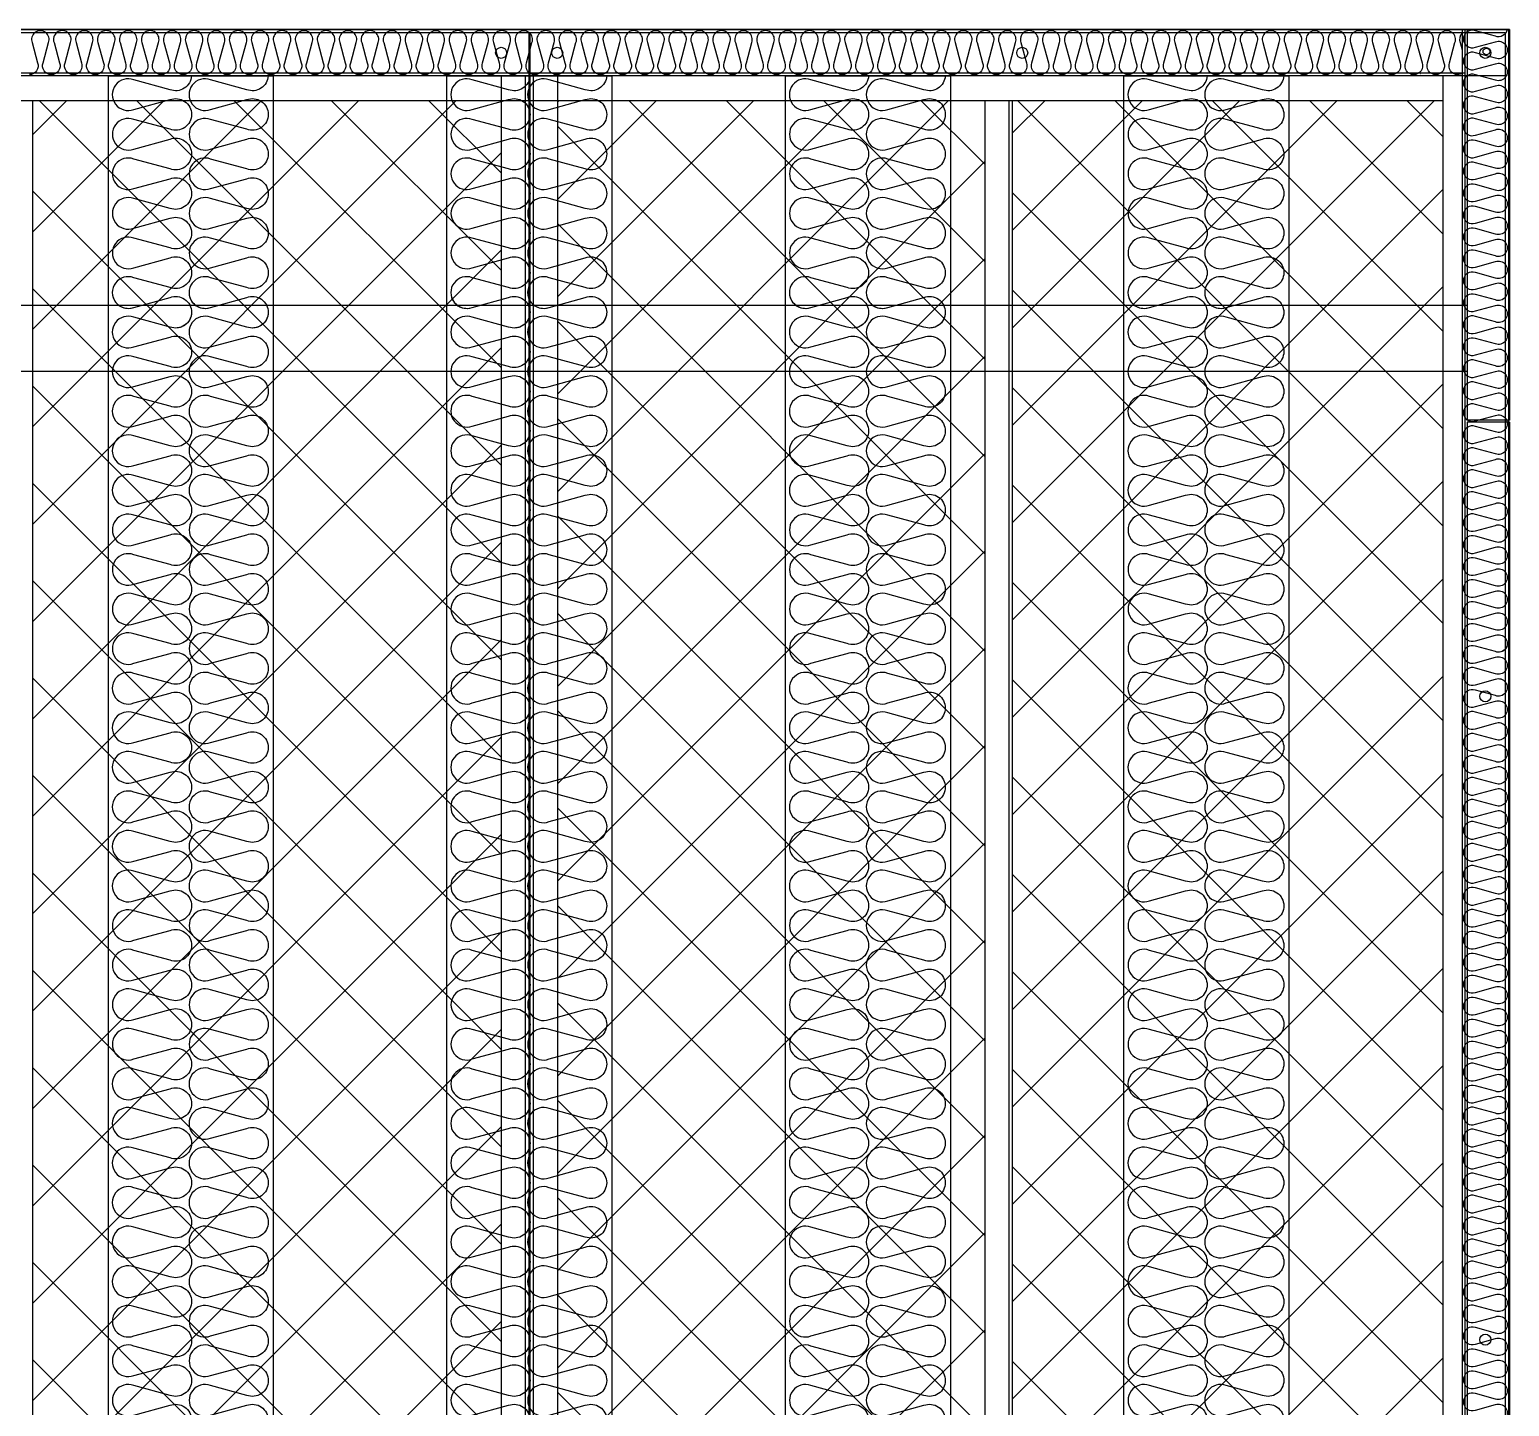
# Model space of a CAD drawing. Header units: millimetres. Extents: x 2193 to 31600, y 1908 to 22703.
# Drawn here: x 22273 to 23616, y 9861 to 11111 of the extents above; entities that cross this region are included whole.
import ezdxf

# ---------------------------------------------------------------- set-up
doc = ezdxf.new("R2010")
doc.units = ezdxf.units.MM
doc.linetypes.add('HIDDEN', pattern=[0.375, 0.25, -0.125])
doc.layers.add('SMS', color=220, linetype='Continuous')
doc.layers.add('숨은선', color=5, linetype='HIDDEN')

# ---------------------------------------------------------------- blocks, each defined once
blk = doc.blocks.new('SP 200RT')
at = {"color": 7}
for p, q in [((-109298.6, -79919.9), (-109298.6, -82797.9)), ((-109148.6, -79919.9), (-109148.6, -82797.9))]:
    blk.add_line(p, q, dxfattribs=at)
blk.add_line((-109298.6, -79919.9), (-109148.6, -79919.9))
at = {"layer": 'SMS', "color": 5}
for points in [[(-109222.8, -79919.9, -0.504262), (-109242.3, -79932.4), (-109275.2, -79923.4, 1.449198), (-109275.2, -79950.3), (-109242.3, -79941.4, -0.524856), (-109222.8, -79954.8, -0.524856), (-109242.3, -79968.3), (-109275.2, -79959.4, 1.449198), (-109275.2, -79986.2), (-109242.3, -79977.3, -0.524856), (-109222.8, -79990.7, -0.524856), (-109242.3, -80004.2), (-109275.2, -79995.3, 1.449198), (-109275.2, -80022.1), (-109242.3, -80013.2, -0.524856), (-109222.8, -80026.7, -0.524856), (-109242.3, -80040.1), (-109275.2, -80031.2, 1.449198), (-109275.2, -80058), (-109242.3, -80049.1, -0.524856), (-109222.8, -80062.6, -0.524856), (-109242.3, -80076), (-109275.2, -80067.1, 1.449198), (-109275.2, -80093.9), (-109242.3, -80085, -0.524856), (-109222.8, -80098.5, -0.524856), (-109242.3, -80111.9), (-109275.2, -80103, 1.449198), (-109275.2, -80129.9), (-109242.3, -80121, -0.524856), (-109222.8, -80134.4, -0.417249), (-109237.3, -80148.7)], [(-109153.2, -79919.9, -0.504262), (-109172.6, -79932.4), (-109205.5, -79923.4, 1.449198), (-109205.5, -79950.3), (-109172.6, -79941.4, -0.524856), (-109153.2, -79954.8, -0.524856), (-109172.6, -79968.3), (-109205.5, -79959.4, 1.449198), (-109205.5, -79986.2), (-109172.6, -79977.3, -0.524856), (-109153.2, -79990.7, -0.524856), (-109172.6, -80004.2), (-109205.5, -79995.3, 1.449198), (-109205.5, -80022.1), (-109172.6, -80013.2, -0.524856), (-109153.2, -80026.7, -0.524856), (-109172.6, -80040.1), (-109205.5, -80031.2, 1.449198), (-109205.5, -80058), (-109172.6, -80049.1, -0.524856), (-109153.2, -80062.6, -0.524856), (-109172.6, -80076), (-109205.5, -80067.1, 1.449198), (-109205.5, -80093.9), (-109172.6, -80085, -0.524856), (-109153.2, -80098.5, -0.524856), (-109172.6, -80111.9), (-109205.5, -80103, 1.449198), (-109205.5, -80129.9), (-109172.6, -80121, -0.524856), (-109153.2, -80134.4, -0.417249), (-109167.7, -80148.7)], [(-109294.2, -80120, 0.446849), (-109275.2, -80129.9), (-109242.3, -80121, -0.524856), (-109222.8, -80134.4, -0.524856), (-109242.3, -80147.8), (-109275.2, -80138.9, 1.449198), (-109275.2, -80165.8), (-109242.3, -80156.9, -0.524856), (-109222.8, -80170.3, -0.524856), (-109242.3, -80183.7), (-109275.2, -80174.8, 1.449198), (-109275.2, -80201.7), (-109242.3, -80192.8, -0.524856), (-109222.8, -80206.2, -0.524856), (-109242.3, -80219.6), (-109275.2, -80210.7, 1.449198), (-109275.2, -80237.6), (-109242.3, -80228.7, -0.524856), (-109222.8, -80242.1, -0.524856), (-109242.3, -80255.5), (-109275.2, -80246.6, 1.449198), (-109275.2, -80273.5), (-109242.3, -80264.6, -0.524856), (-109222.8, -80278, -0.524856), (-109242.3, -80291.5), (-109275.2, -80282.5, 1.449198), (-109275.2, -80309.4), (-109242.3, -80300.5, -0.524856), (-109222.8, -80313.9, -0.524856), (-109242.3, -80327.4), (-109275.2, -80318.5, 1.449198), (-109275.2, -80345.3), (-109242.3, -80336.4, -0.524856), (-109222.8, -80349.8, -0.524856), (-109242.3, -80363.3), (-109275.2, -80354.4, 1.449198), (-109275.2, -80381.2), (-109242.3, -80372.3, -0.524856), (-109222.8, -80385.8, -0.524856), (-109242.3, -80399.2), (-109275.2, -80390.3, 1.449198), (-109275.2, -80417.1), (-109242.3, -80408.2, -0.524856), (-109222.8, -80421.7, -0.524856), (-109242.3, -80435.1), (-109275.2, -80426.2, 1.449198), (-109275.2, -80453), (-109242.3, -80444.1, -0.524856), (-109222.8, -80457.6, -0.524856), (-109242.3, -80471), (-109275.2, -80462.1, 1.449198), (-109275.2, -80489), (-109242.3, -80480.1, -0.524856), (-109222.8, -80493.5, -0.524856), (-109242.3, -80506.9), (-109275.2, -80498, 1.449198), (-109275.2, -80524.9), (-109242.3, -80516, -0.524856), (-109222.8, -80529.4, -0.524856), (-109242.3, -80542.8), (-109275.2, -80533.9, 1.449198), (-109275.2, -80560.8), (-109242.3, -80551.9, -0.524856), (-109222.8, -80565.3, -0.524856), (-109242.3, -80578.7), (-109275.2, -80569.8, 1.449198), (-109275.2, -80596.7), (-109242.3, -80587.8, -0.524856), (-109222.8, -80601.2, -0.524856), (-109242.3, -80614.6), (-109275.2, -80605.7, 1.449198), (-109275.2, -80632.6), (-109242.3, -80623.7, -0.524856), (-109222.8, -80637.1, -0.524856), (-109242.3, -80650.6), (-109275.2, -80641.6, 1.449198), (-109275.2, -80668.5), (-109242.3, -80659.6, -0.524856), (-109222.8, -80673, -0.524856), (-109242.3, -80686.5), (-109275.2, -80677.6, 1.449198), (-109275.2, -80704.4), (-109242.3, -80695.5, -0.524856), (-109222.8, -80708.9, -0.524856), (-109242.3, -80722.4), (-109275.2, -80713.5, 1.449198), (-109275.2, -80740.3), (-109242.3, -80731.4, -0.524856), (-109222.8, -80744.9, -0.524856), (-109242.3, -80758.3), (-109275.2, -80749.4, 1.449198), (-109275.2, -80776.2), (-109242.3, -80767.3, -0.524856), (-109222.8, -80780.8, -0.524856), (-109242.3, -80794.2), (-109275.2, -80785.3, 1.449198), (-109275.2, -80812.1), (-109242.3, -80803.2, -0.524856), (-109222.8, -80816.7, -0.524856), (-109242.3, -80830.1), (-109275.2, -80821.2, 1.449198), (-109275.2, -80848.1), (-109242.3, -80839.2, -0.524856), (-109222.8, -80852.6, -0.524856), (-109242.3, -80866), (-109275.2, -80857.1, 1.449198), (-109275.2, -80884), (-109242.3, -80875.1, -0.524856), (-109222.8, -80888.5, -0.524856), (-109242.3, -80901.9), (-109275.2, -80893, 1.449198), (-109275.2, -80919.9), (-109242.3, -80911, -0.524856), (-109222.8, -80924.4, -0.524856), (-109242.3, -80937.8), (-109275.2, -80928.9, 1.449198), (-109275.2, -80955.8), (-109242.3, -80946.9, -0.524856), (-109222.8, -80960.3, -0.524856), (-109242.3, -80973.7), (-109275.2, -80964.8, 1.449198), (-109275.2, -80991.7), (-109242.3, -80982.8, -0.524856), (-109222.8, -80996.2, -0.524856), (-109242.3, -81009.7), (-109275.2, -81000.7, 1.449198), (-109275.2, -81027.6), (-109242.3, -81018.7, -0.524856), (-109222.8, -81032.1, -0.524856), (-109242.3, -81045.6), (-109275.2, -81036.7, 1.449198), (-109275.2, -81063.5), (-109242.3, -81054.6, -0.524856), (-109222.8, -81068, -0.524856), (-109242.3, -81081.5), (-109275.2, -81072.6, 1.449198), (-109275.2, -81099.4), (-109242.3, -81090.5, -0.524856), (-109222.8, -81104, -0.524856), (-109242.3, -81117.4), (-109275.2, -81108.5, 1.449198), (-109275.2, -81135.3), (-109242.3, -81126.4, -0.524856), (-109222.8, -81139.9, -0.524856)], [(-109224.5, -80120, 0.446849), (-109205.5, -80129.9), (-109172.6, -80121, -0.524856), (-109153.2, -80134.4, -0.524856), (-109172.6, -80147.8), (-109205.5, -80138.9, 1.449198), (-109205.5, -80165.8), (-109172.6, -80156.9, -0.524856), (-109153.2, -80170.3, -0.524856), (-109172.6, -80183.7), (-109205.5, -80174.8, 1.449198), (-109205.5, -80201.7), (-109172.6, -80192.8, -0.524856), (-109153.2, -80206.2, -0.524856), (-109172.6, -80219.6), (-109205.5, -80210.7, 1.449198), (-109205.5, -80237.6), (-109172.6, -80228.7, -0.524856), (-109153.2, -80242.1, -0.524856), (-109172.6, -80255.5), (-109205.5, -80246.6, 1.449198), (-109205.5, -80273.5), (-109172.6, -80264.6, -0.524856), (-109153.2, -80278, -0.524856), (-109172.6, -80291.5), (-109205.5, -80282.5, 1.449198), (-109205.5, -80309.4), (-109172.6, -80300.5, -0.524856), (-109153.2, -80313.9, -0.524856), (-109172.6, -80327.4), (-109205.5, -80318.5, 1.449198), (-109205.5, -80345.3), (-109172.6, -80336.4, -0.524856), (-109153.2, -80349.8, -0.524856), (-109172.6, -80363.3), (-109205.5, -80354.4, 1.449198), (-109205.5, -80381.2), (-109172.6, -80372.3, -0.524856), (-109153.2, -80385.8, -0.524856), (-109172.6, -80399.2), (-109205.5, -80390.3, 1.449198), (-109205.5, -80417.1), (-109172.6, -80408.2, -0.524856), (-109153.2, -80421.7, -0.524856), (-109172.6, -80435.1), (-109205.5, -80426.2, 1.449198), (-109205.5, -80453), (-109172.6, -80444.1, -0.524856), (-109153.2, -80457.6, -0.524856), (-109172.6, -80471), (-109205.5, -80462.1, 1.449198), (-109205.5, -80489), (-109172.6, -80480.1, -0.524856), (-109153.2, -80493.5, -0.524856), (-109172.6, -80506.9), (-109205.5, -80498, 1.449198), (-109205.5, -80524.9), (-109172.6, -80516, -0.524856), (-109153.2, -80529.4, -0.524856), (-109172.6, -80542.8), (-109205.5, -80533.9, 1.449198), (-109205.5, -80560.8), (-109172.6, -80551.9, -0.524856), (-109153.2, -80565.3, -0.524856), (-109172.6, -80578.7), (-109205.5, -80569.8, 1.449198), (-109205.5, -80596.7), (-109172.6, -80587.8, -0.524856), (-109153.2, -80601.2, -0.524856), (-109172.6, -80614.6), (-109205.5, -80605.7, 1.449198), (-109205.5, -80632.6), (-109172.6, -80623.7, -0.524856), (-109153.2, -80637.1, -0.524856), (-109172.6, -80650.6), (-109205.5, -80641.6, 1.449198), (-109205.5, -80668.5), (-109172.6, -80659.6, -0.524856), (-109153.2, -80673, -0.524856), (-109172.6, -80686.5), (-109205.5, -80677.6, 1.449198), (-109205.5, -80704.4), (-109172.6, -80695.5, -0.524856), (-109153.2, -80708.9, -0.524856), (-109172.6, -80722.4), (-109205.5, -80713.5, 1.449198), (-109205.5, -80740.3), (-109172.6, -80731.4, -0.524856), (-109153.2, -80744.9, -0.524856), (-109172.6, -80758.3), (-109205.5, -80749.4, 1.449198), (-109205.5, -80776.2), (-109172.6, -80767.3, -0.524856), (-109153.2, -80780.8, -0.524856), (-109172.6, -80794.2), (-109205.5, -80785.3, 1.449198), (-109205.5, -80812.1), (-109172.6, -80803.2, -0.524856), (-109153.2, -80816.7, -0.524856), (-109172.6, -80830.1), (-109205.5, -80821.2, 1.449198), (-109205.5, -80848.1), (-109172.6, -80839.2, -0.524856), (-109153.2, -80852.6, -0.524856), (-109172.6, -80866), (-109205.5, -80857.1, 1.449198), (-109205.5, -80884), (-109172.6, -80875.1, -0.524856), (-109153.2, -80888.5, -0.524856), (-109172.6, -80901.9), (-109205.5, -80893, 1.449198), (-109205.5, -80919.9), (-109172.6, -80911, -0.524856), (-109153.2, -80924.4, -0.524856), (-109172.6, -80937.8), (-109205.5, -80928.9, 1.449198), (-109205.5, -80955.8), (-109172.6, -80946.9, -0.524856), (-109153.2, -80960.3, -0.524856), (-109172.6, -80973.7), (-109205.5, -80964.8, 1.449198), (-109205.5, -80991.7), (-109172.6, -80982.8, -0.524856), (-109153.2, -80996.2, -0.524856), (-109172.6, -81009.7), (-109205.5, -81000.7, 1.449198), (-109205.5, -81027.6), (-109172.6, -81018.7, -0.524856), (-109153.2, -81032.1, -0.524856), (-109172.6, -81045.6), (-109205.5, -81036.7, 1.449198), (-109205.5, -81063.5), (-109172.6, -81054.6, -0.524856), (-109153.2, -81068, -0.524856), (-109172.6, -81081.5), (-109205.5, -81072.6, 1.449198), (-109205.5, -81099.4), (-109172.6, -81090.5, -0.524856), (-109153.2, -81104, -0.524856), (-109172.6, -81117.4), (-109205.5, -81108.5, 1.449198), (-109205.5, -81135.3), (-109172.6, -81126.4, -0.524856), (-109153.2, -81139.9, -0.524856)]]:
    blk.add_lwpolyline(points, format="xyb", dxfattribs=at)
blk = doc.blocks.new('SCR 175')
at = {"ltscale": 500}
h = blk.add_hatch(dxfattribs=at)
h.set_pattern_fill('ANSI37', color=251, scale=500)
h.set_pattern_definition([(45, (-127082.43, -95385.714), (-44.19417, 44.19417), []), (135, (-127082.43, -95385.714), (-44.19417, -44.19417), [])])
h.paths.add_polyline_path([(-97669.3, -79941.9), (-98094.8, -79941.9), (-98094.8, -82774.9), (-97669.3, -82774.9)])
h = blk.add_hatch(dxfattribs=at)
h.set_pattern_fill('ANSI37', color=251, scale=500)
h.set_pattern_definition([(45, (-127077.43, -95385.714), (-44.19417, 44.19417), []), (135, (-127077.43, -95385.714), (-44.19417, -44.19417), [])])
h.paths.add_polyline_path([(-97618.2, -82774.9), (-97230.2, -82774.9), (-97230.2, -79941.9), (-97618.2, -79941.9)])
h = blk.add_hatch(dxfattribs=at)
h.set_pattern_fill('ANSI37', color=251, scale=500)
h.set_pattern_definition([(45, (-127254.93, -95385.714), (-44.19417, 44.19417), []), (135, (-127254.93, -95385.714), (-44.19417, -44.19417), [])])
h.paths.add_polyline_path([(-96814.3, -79941.9), (-97205.2, -79941.9), (-97205.2, -82774.9), (-96814.3, -82774.9)])
at = {"color": 251, "ltscale": 500}
for p, q in [((-97644.2, -79880.4), (-98564.8, -79880.4)), ((-97644.2, -79880.4), (-98564.8, -79880.4)), ((-97644.2, -79880.4), (-97644.2, -82836.4)), ((-97643.3, -79880.4), (-97643.3, -82836.4)), ((-96757.8, -79880.4), (-97643.3, -79880.4)), ((-96757.8, -79880.4), (-96757.8, -82836.4)), ((-97644.2, -79916.9), (-98564.8, -79916.9)), ((-97644.2, -79919.4), (-98564.8, -79919.4)), ((-97669.3, -79919.4), (-97669.3, -82797.4)), ((-97647.3, -79919.4), (-97647.3, -82797.4)), ((-96794.3, -79916.9), (-97643.3, -79916.9)), ((-96757.8, -79919.4), (-97643.3, -79919.4)), ((-97640.2, -79919.4), (-97640.2, -82797.4)), ((-97618.2, -79919.4), (-97618.2, -82797.4)), ((-96814.3, -79919.4), (-96814.3, -82797.4)), ((-96796.8, -79919.4), (-96796.8, -82797.4)), ((-96794.3, -79916.9), (-96794.3, -82799.9)), ((-97644.2, -79941.9), (-98564.8, -79941.9)), ((-98094.8, -79941.9), (-98094.8, -82774.9)), ((-96814.3, -79941.9), (-97643.3, -79941.9)), ((-97230.2, -79941.9), (-97230.2, -82774.9)), ((-97208.2, -79941.9), (-97208.2, -82774.9)), ((-97205.2, -79941.9), (-97205.2, -82774.9))]:
    blk.add_line(p, q, dxfattribs=at)
for centre in [(-97669.2, -79898.4), (-97618.3, -79898.4), (-97196.2, -79898.4), (-96775.8, -79898.4), (-96775.8, -80482.4), (-96775.8, -81066.4)]:
    blk.add_circle(centre, 5, dxfattribs=at)
blk = doc.blocks.new('2')
for p, q in [((22770.2, 11110.7), (20915.2, 11110.7)), ((20955.2, 11110.7), (23576.1, 11110.7)), ((22770.2, 11110.7), (23615.2, 11110.7)), ((23576.1, 11072.5), (23576.1, 11110.7)), ((23576.1, 10860.7), (23576.1, 11110.7)), ((23577.9, 11110.7), (23577.9, 10756.1)), ((23616.1, 11110.7), (23577.9, 11110.7)), ((23615.2, 11110.7), (23615.2, 8110.7)), ((23616.1, 11110.7), (23616.1, 10756.1)), ((23616.1, 10756.1), (23577.9, 10756.1)), ((23577.9, 10754.3), (23577.9, 8612.4)), ((23616.1, 10754.3), (23577.9, 10754.3)), ((23616.1, 10754.3), (23616.1, 8612.4))]:
    blk.add_line(p, q)
at = {"color": 7}
for p, q in [((20915.2, 11110.7), (22770.2, 11110.7)), ((23615.2, 11110.7), (22770.2, 11110.7)), ((23573.2, 11110.7), (23573.2, 8190.7)), ((23615.2, 11110.7), (23615.2, 8110.7)), ((23573.2, 11068.7), (20957.2, 11068.7))]:
    blk.add_line(p, q, dxfattribs=at)
at = {"ltscale": 500}
for p, q in [((20953.4, 10860.7), (23577.9, 10860.7)), ((20953.4, 10800.7), (23577.9, 10800.7))]:
    blk.add_line(p, q, dxfattribs=at)
blk.add_circle((23595.2, 11090.7), 3)
at = {"layer": 'SMS', "color": 5, "elevation": 0}
for points in [[(23614.1, 11110.7, -0.468181), (23603.4, 11104.7), (23585.2, 11109.6, 0.524856), (23574.3, 11102.1, 0.524856), (23585.2, 11094.7), (23603.4, 11099.6, -1.449198), (23603.4, 11084.7), (23585.2, 11089.7, 0.524856), (23574.3, 11082.2, 0.524856), (23585.2, 11074.7), (23603.4, 11079.7, -1.449198), (23603.4, 11064.8), (23585.2, 11069.7, 0.524856), (23574.3, 11062.2, 0.524856), (23585.2, 11054.8), (23603.4, 11059.7, -1.449198), (23603.4, 11044.8), (23585.2, 11049.8, 0.524856), (23574.3, 11042.3, 0.524856), (23585.2, 11034.8), (23603.4, 11039.8, -1.449198), (23603.4, 11024.9), (23585.2, 11029.8, 0.524856), (23574.3, 11022.3, 0.524856), (23585.2, 11014.9), (23603.4, 11019.8, -1.449198), (23603.4, 11004.9), (23585.2, 11009.9, 0.524856), (23574.3, 11002.4, 0.524856), (23585.2, 10994.9), (23603.4, 10999.9, -1.449198), (23603.4, 10985), (23585.2, 10989.9, 0.524856), (23574.3, 10982.4, 0.524856), (23585.2, 10975), (23603.4, 10979.9, -1.449198), (23603.4, 10965), (23585.2, 10970, 0.524856), (23574.3, 10962.5, 0.524856), (23585.2, 10955), (23603.4, 10960, -1.449198), (23603.4, 10945.1), (23585.2, 10950, 0.524856), (23574.3, 10942.5, 0.524856), (23585.2, 10935.1), (23603.4, 10940, -1.449198), (23603.4, 10925.1), (23585.2, 10930.1, 0.524856), (23574.3, 10922.6, 0.524856), (23585.2, 10915.1), (23603.4, 10920.1, -1.449198), (23603.4, 10905.2), (23585.2, 10910.1, 0.524856), (23574.3, 10902.6, 0.524856), (23585.2, 10895.2), (23603.4, 10900.1, -1.449198), (23603.4, 10885.2), (23585.2, 10890.2, 0.524856), (23574.3, 10882.7, 0.524856), (23585.2, 10875.2), (23603.4, 10880.2, -1.449198), (23603.4, 10865.3), (23585.2, 10870.2, 0.524856), (23574.3, 10862.7, 0.524856), (23585.2, 10855.3), (23603.4, 10860.2, -1.449198), (23603.4, 10845.3), (23585.2, 10850.3, 0.524856), (23574.3, 10842.8, 0.524856), (23585.2, 10835.3), (23603.4, 10840.3, -1.449198), (23603.4, 10825.4), (23585.2, 10830.3, 0.524856), (23574.3, 10822.8, 0.524856), (23585.2, 10815.4), (23603.4, 10820.3, -1.449198), (23603.4, 10805.4), (23585.2, 10810.4, 0.524856), (23574.3, 10802.9, 0.524856), (23585.2, 10795.4), (23603.4, 10800.4, -1.449198), (23603.4, 10785.5), (23585.2, 10790.4, 0.524856), (23574.3, 10782.9, 0.524856), (23585.2, 10775.5), (23603.4, 10780.4, -1.449198), (23603.4, 10765.5), (23585.2, 10770.5, 0.524856), (23574.3, 10763, 0.524856), (23585.2, 10755.5), (23603.4, 10760.5, -1.449198), (23603.4, 10745.6), (23585.2, 10750.5, 0.524856), (23574.3, 10743, 0.524856), (23585.2, 10735.6), (23603.4, 10740.5, -1.449198), (23603.4, 10725.6), (23585.2, 10730.6, 0.524856), (23574.3, 10723.1, 0.524856), (23585.2, 10715.6), (23603.4, 10720.6, -1.449198), (23603.4, 10705.7), (23585.2, 10710.6, 0.524856), (23574.3, 10703.1, 0.524856), (23585.2, 10695.7), (23603.4, 10700.6, -1.449198), (23603.4, 10685.7), (23585.2, 10690.7, 0.524856), (23574.3, 10683.2, 0.524856), (23585.2, 10675.7), (23603.4, 10680.7, -1.449198), (23603.4, 10665.8), (23585.2, 10670.7, 0.524856), (23574.3, 10663.2, 0.524856), (23585.2, 10655.8), (23603.4, 10660.7, -1.449198), (23603.4, 10645.8), (23585.2, 10650.8, 0.524856), (23574.3, 10643.3, 0.524856), (23585.2, 10635.8), (23603.4, 10640.8, -1.449198), (23603.4, 10625.9), (23585.2, 10630.8, 0.524856), (23574.3, 10623.3, 0.524856), (23585.2, 10615.9), (23603.4, 10620.8, -1.449198), (23603.4, 10605.9), (23585.2, 10610.9, 0.524856), (23574.3, 10603.4, 0.524856), (23585.2, 10595.9), (23603.4, 10600.9, -1.449198), (23603.4, 10586), (23585.2, 10590.9, 0.524856), (23574.3, 10583.4, 0.524856), (23585.2, 10576), (23603.4, 10580.9, -1.449198), (23603.4, 10566), (23585.2, 10571, 0.524856), (23574.3, 10563.5, 0.524856), (23585.2, 10556), (23603.4, 10561, -1.449198), (23603.4, 10546.1), (23585.2, 10551, 0.524856), (23574.3, 10543.5, 0.417249), (23582.4, 10535.6)], [(23614.1, 11110.7, -0.468181), (23603.4, 11104.7), (23585.2, 11109.6, 0.524856), (23574.3, 11102.1, 0.417249), (23582.4, 11094.2)], [(22799.2, 11109.5, 0.446849), (22793.7, 11098.9), (22798.6, 11080.6, -0.524856), (22791.2, 11069.8, -0.524856), (22783.7, 11080.6), (22788.7, 11098.9, 1.449198), (22773.7, 11098.9), (22778.7, 11080.6, -0.524856), (22771.2, 11069.8, -0.524856), (22763.8, 11080.6), (22768.7, 11098.9, 1.449198), (22753.8, 11098.9), (22758.7, 11080.6, -0.524856), (22751.3, 11069.8, -0.524856), (22743.8, 11080.6), (22748.8, 11098.9, 1.449198), (22733.8, 11098.9), (22738.8, 11080.6, -0.524856), (22731.3, 11069.8, -0.524856), (22723.9, 11080.6), (22728.8, 11098.9, 1.449198), (22713.9, 11098.9), (22718.8, 11080.6, -0.524856), (22711.4, 11069.8, -0.524856), (22703.9, 11080.6), (22708.9, 11098.9, 1.449198), (22693.9, 11098.9), (22698.9, 11080.6, -0.524856), (22691.4, 11069.8, -0.524856), (22684, 11080.6), (22688.9, 11098.9, 1.449198), (22674, 11098.9), (22678.9, 11080.6, -0.524856), (22671.5, 11069.8, -0.524856), (22664, 11080.6), (22669, 11098.9, 1.449198), (22654, 11098.9), (22659, 11080.6, -0.524856), (22651.5, 11069.8, -0.524856), (22644.1, 11080.6), (22649, 11098.9, 1.449198), (22634.1, 11098.9), (22639, 11080.6, -0.524856), (22631.6, 11069.8, -0.524856), (22624.1, 11080.6), (22629.1, 11098.9, 1.449198), (22614.1, 11098.9), (22619.1, 11080.6, -0.524856), (22611.6, 11069.8, -0.524856), (22604.2, 11080.6), (22609.1, 11098.9, 1.449198), (22594.2, 11098.9), (22599.1, 11080.6, -0.524856), (22591.7, 11069.8, -0.524856), (22584.2, 11080.6), (22589.2, 11098.9, 1.449198), (22574.2, 11098.9), (22579.2, 11080.6, -0.524856), (22571.7, 11069.8, -0.524856), (22564.3, 11080.6), (22569.2, 11098.9, 1.449198), (22554.3, 11098.9), (22559.2, 11080.6, -0.524856), (22551.8, 11069.8, -0.524856), (22544.3, 11080.6), (22549.3, 11098.9, 1.449198), (22534.3, 11098.9), (22539.3, 11080.6, -0.524856), (22531.8, 11069.8, -0.524856), (22524.4, 11080.6), (22529.3, 11098.9, 1.449198), (22514.4, 11098.9), (22519.3, 11080.6, -0.524856), (22511.9, 11069.8, -0.524856), (22504.4, 11080.6), (22509.4, 11098.9, 1.449198), (22494.4, 11098.9), (22499.4, 11080.6, -0.524856), (22491.9, 11069.8, -0.524856), (22484.5, 11080.6), (22489.4, 11098.9, 1.449198), (22474.5, 11098.9), (22479.4, 11080.6, -0.524856), (22472, 11069.8, -0.524856), (22464.5, 11080.6), (22469.5, 11098.9, 1.449198), (22454.5, 11098.9), (22459.5, 11080.6, -0.524856), (22452, 11069.8, -0.524856), (22444.6, 11080.6), (22449.5, 11098.9, 1.449198), (22434.6, 11098.9), (22439.5, 11080.6, -0.524856), (22432.1, 11069.8, -0.524856), (22424.6, 11080.6), (22429.6, 11098.9, 1.449198), (22414.6, 11098.9), (22419.6, 11080.6, -0.524856), (22412.1, 11069.8, -0.524856), (22404.7, 11080.6), (22409.6, 11098.9, 1.449198), (22394.7, 11098.9), (22399.6, 11080.6, -0.524856), (22392.2, 11069.8, -0.524856), (22384.7, 11080.6), (22389.7, 11098.9, 1.449198), (22374.7, 11098.9), (22379.7, 11080.6, -0.524856), (22372.2, 11069.8, -0.524856), (22364.8, 11080.6), (22369.7, 11098.9, 1.449198), (22354.8, 11098.9), (22359.7, 11080.6, -0.524856), (22352.3, 11069.8, -0.524856), (22344.8, 11080.6), (22349.8, 11098.9, 1.449198), (22334.8, 11098.9), (22339.8, 11080.6, -0.524856), (22332.3, 11069.8, -0.524856), (22324.9, 11080.6), (22329.8, 11098.9, 1.449198), (22314.9, 11098.9), (22319.8, 11080.6, -0.524856), (22312.4, 11069.8, -0.524856), (22304.9, 11080.6), (22309.9, 11098.9, 1.449198), (22294.9, 11098.9), (22299.9, 11080.6, -0.524856), (22292.4, 11069.8, -0.524856), (22285, 11080.6), (22289.9, 11098.9, 1.449198), (22275, 11098.9), (22279.9, 11080.6, -0.524856), (22272.5, 11069.8, -0.524856)], [(23274.3, 11071.1, -0.144343), (23270, 11069.8, -0.524856), (23262.5, 11080.6), (23267.5, 11098.9, 1.449198), (23252.5, 11098.9), (23257.5, 11080.6, -0.524856), (23250, 11069.8, -0.524856), (23242.6, 11080.6), (23247.5, 11098.9, 1.449198), (23232.6, 11098.9), (23237.5, 11080.6, -0.524856), (23230.1, 11069.8, -0.524856), (23222.6, 11080.6), (23227.6, 11098.9, 1.449198), (23212.6, 11098.9), (23217.6, 11080.6, -0.524856), (23210.1, 11069.8, -0.524856), (23202.7, 11080.6), (23207.6, 11098.9, 1.449198), (23192.7, 11098.9), (23197.6, 11080.6, -0.524856), (23190.2, 11069.8, -0.524856), (23182.7, 11080.6), (23187.7, 11098.9, 1.449198), (23172.7, 11098.9), (23177.7, 11080.6, -0.524856), (23170.2, 11069.8, -0.524856), (23162.8, 11080.6), (23167.7, 11098.9, 1.449198), (23152.8, 11098.9), (23157.7, 11080.6, -0.524856), (23150.3, 11069.8, -0.524856), (23142.8, 11080.6), (23147.8, 11098.9, 1.449198), (23132.8, 11098.9), (23137.8, 11080.6, -0.524856), (23130.3, 11069.8, -0.524856), (23122.9, 11080.6), (23127.8, 11098.9, 1.449198), (23112.9, 11098.9), (23117.8, 11080.6, -0.524856), (23110.4, 11069.8, -0.524856), (23102.9, 11080.6), (23107.9, 11098.9, 1.449198), (23092.9, 11098.9), (23097.9, 11080.6, -0.524856), (23090.4, 11069.8, -0.524856), (23083, 11080.6), (23087.9, 11098.9, 1.449198), (23073, 11098.9), (23077.9, 11080.6, -0.524856), (23070.5, 11069.8, -0.524856), (23063, 11080.6), (23068, 11098.9, 1.449198), (23053, 11098.9), (23058, 11080.6, -0.524856), (23050.5, 11069.8, -0.524856), (23043.1, 11080.6), (23048, 11098.9, 1.449198), (23033.1, 11098.9), (23038, 11080.6, -0.524856), (23030.6, 11069.8, -0.524856), (23023.1, 11080.6), (23028.1, 11098.9, 1.449198), (23013.1, 11098.9), (23018.1, 11080.6, -0.524856), (23010.6, 11069.8, -0.524856), (23003.2, 11080.6), (23008.1, 11098.9, 1.449198), (22993.2, 11098.9), (22998.1, 11080.6, -0.524856), (22990.7, 11069.8, -0.524856), (22983.2, 11080.6), (22988.2, 11098.9, 1.449198), (22973.2, 11098.9), (22978.2, 11080.6, -0.524856), (22970.7, 11069.8, -0.524856), (22963.3, 11080.6), (22968.2, 11098.9, 1.449198), (22953.3, 11098.9), (22958.2, 11080.6, -0.524856), (22950.8, 11069.8, -0.524856), (22943.3, 11080.6), (22948.3, 11098.9, 1.449198), (22933.3, 11098.9), (22938.3, 11080.6, -0.524856), (22930.8, 11069.8, -0.524856), (22923.4, 11080.6), (22928.3, 11098.9, 1.449198), (22913.4, 11098.9), (22918.3, 11080.6, -0.524856), (22910.9, 11069.8, -0.524856), (22903.4, 11080.6), (22908.4, 11098.9, 1.449198), (22893.4, 11098.9), (22898.4, 11080.6, -0.524856), (22890.9, 11069.8, -0.524856), (22883.5, 11080.6), (22888.4, 11098.9, 1.449198), (22873.5, 11098.9), (22878.4, 11080.6, -0.524856), (22871, 11069.8, -0.524856), (22863.5, 11080.6), (22868.5, 11098.9, 1.449198), (22853.5, 11098.9), (22858.5, 11080.6, -0.524856), (22851, 11069.8, -0.524856), (22843.6, 11080.6), (22848.5, 11098.9, 1.449198), (22833.6, 11098.9), (22838.5, 11080.6, -0.524856), (22831.1, 11069.8, -0.524856), (22823.6, 11080.6), (22828.6, 11098.9, 1.449198), (22813.6, 11098.9), (22818.6, 11080.6, -0.524856), (22811.1, 11069.8, -0.524856), (22803.7, 11080.6), (22808.6, 11098.9, 1.449198), (22793.7, 11098.9), (22798.6, 11080.6, -0.524856), (22791.2, 11069.8, -0.417249), (22783.2, 11077.9)], [(23573.2, 11070.9, -0.131401), (23569.2, 11069.8, -0.524856), (23561.8, 11080.6), (23566.7, 11098.9, 1.449198), (23551.8, 11098.9), (23556.7, 11080.6, -0.524856), (23549.3, 11069.8, -0.524856), (23541.8, 11080.6), (23546.8, 11098.9, 1.449198), (23531.8, 11098.9), (23536.8, 11080.6, -0.524856), (23529.3, 11069.8, -0.524856), (23521.9, 11080.6), (23526.8, 11098.9, 1.449198), (23511.9, 11098.9), (23516.8, 11080.6, -0.524856), (23509.4, 11069.8, -0.524856), (23501.9, 11080.6), (23506.9, 11098.9, 1.449198), (23491.9, 11098.9), (23496.9, 11080.6, -0.524856), (23489.4, 11069.8, -0.524856), (23482, 11080.6), (23486.9, 11098.9, 1.449198), (23472, 11098.9), (23476.9, 11080.6, -0.524856), (23469.5, 11069.8, -0.524856), (23462, 11080.6), (23467, 11098.9, 1.449198), (23452, 11098.9), (23457, 11080.6, -0.524856), (23449.5, 11069.8, -0.524856), (23442.1, 11080.6), (23447, 11098.9, 1.449198), (23432.1, 11098.9), (23437, 11080.6, -0.524856), (23429.6, 11069.8, -0.524856), (23422.1, 11080.6), (23427.1, 11098.9, 1.449198), (23412.1, 11098.9), (23417.1, 11080.6, -0.524856), (23409.6, 11069.8, -0.524856), (23402.2, 11080.6), (23407.1, 11098.9, 1.449198), (23392.2, 11098.9), (23397.1, 11080.6, -0.524856), (23389.7, 11069.8, -0.524856), (23382.2, 11080.6), (23387.2, 11098.9, 1.449198), (23372.2, 11098.9), (23377.2, 11080.6, -0.524856), (23369.7, 11069.8, -0.524856), (23362.3, 11080.6), (23367.2, 11098.9, 1.449198), (23352.3, 11098.9), (23357.2, 11080.6, -0.524856), (23349.8, 11069.8, -0.524856), (23342.3, 11080.6), (23347.3, 11098.9, 1.449198), (23332.3, 11098.9), (23337.3, 11080.6, -0.524856), (23329.8, 11069.8, -0.524856), (23322.4, 11080.6), (23327.3, 11098.9, 1.449198), (23312.4, 11098.9), (23317.3, 11080.6, -0.524856), (23309.9, 11069.8, -0.524856), (23302.4, 11080.6), (23307.4, 11098.9, 1.449198), (23292.4, 11098.9), (23297.4, 11080.6, -0.524856), (23289.9, 11069.8, -0.524856), (23282.5, 11080.6), (23287.4, 11098.9, 1.449198), (23272.5, 11098.9), (23277.4, 11080.6, -0.524856), (23270, 11069.8, -0.417249), (23262, 11077.9)], [(23573.2, 11107.4, 0.2951), (23571.4, 11098.9), (23573.2, 11092.2)], [(23614, 10551.5, -0.446849), (23603.4, 10546.1), (23585.2, 10551, 0.524856), (23574.3, 10543.5, 0.524856), (23585.2, 10536.1), (23603.4, 10541, -1.449198), (23603.4, 10526.1), (23585.2, 10531.1, 0.524856), (23574.3, 10523.6, 0.524856), (23585.2, 10516.1), (23603.4, 10521.1, -1.449198), (23603.4, 10506.2), (23585.2, 10511.1, 0.524856), (23574.3, 10503.6, 0.524856), (23585.2, 10496.2), (23603.4, 10501.1, -1.449198), (23603.4, 10486.2), (23585.2, 10491.2, 0.524856), (23574.3, 10483.7, 0.524856), (23585.2, 10476.2), (23603.4, 10481.2, -1.449198), (23603.4, 10466.3), (23585.2, 10471.2, 0.524856), (23574.3, 10463.7, 0.524856), (23585.2, 10456.3), (23603.4, 10461.2, -1.449198), (23603.4, 10446.3), (23585.2, 10451.3, 0.524856), (23574.3, 10443.8, 0.524856), (23585.2, 10436.3), (23603.4, 10441.3, -1.449198), (23603.4, 10426.4), (23585.2, 10431.3, 0.524856), (23574.3, 10423.8, 0.524856), (23585.2, 10416.4), (23603.4, 10421.3, -1.449198), (23603.4, 10406.4), (23585.2, 10411.4, 0.524856), (23574.3, 10403.9, 0.524856), (23585.2, 10396.4), (23603.4, 10401.4, -1.449198), (23603.4, 10386.5), (23585.2, 10391.4, 0.524856), (23574.3, 10383.9, 0.524856), (23585.2, 10376.5), (23603.4, 10381.4, -1.449198), (23603.4, 10366.5), (23585.2, 10371.5, 0.524856), (23574.3, 10364, 0.524856), (23585.2, 10356.5), (23603.4, 10361.5, -1.449198), (23603.4, 10346.6), (23585.2, 10351.5, 0.524856), (23574.3, 10344, 0.524856), (23585.2, 10336.6), (23603.4, 10341.5, -1.449198), (23603.4, 10326.6), (23585.2, 10331.6, 0.524856), (23574.3, 10324.1, 0.524856), (23585.2, 10316.6), (23603.4, 10321.6, -1.449198), (23603.4, 10306.7), (23585.2, 10311.6, 0.524856), (23574.3, 10304.1, 0.524856), (23585.2, 10296.7), (23603.4, 10301.6, -1.449198), (23603.4, 10286.7), (23585.2, 10291.7, 0.524856), (23574.3, 10284.2, 0.524856), (23585.2, 10276.7), (23603.4, 10281.7, -1.449198), (23603.4, 10266.8), (23585.2, 10271.7, 0.524856), (23574.3, 10264.2, 0.524856), (23585.2, 10256.8), (23603.4, 10261.7, -1.449198), (23603.4, 10246.8), (23585.2, 10251.8, 0.524856), (23574.3, 10244.3, 0.524856), (23585.2, 10236.8), (23603.4, 10241.8, -1.449198), (23603.4, 10226.9), (23585.2, 10231.8, 0.524856), (23574.3, 10224.3, 0.524856), (23585.2, 10216.9), (23603.4, 10221.8, -1.449198), (23603.4, 10206.9), (23585.2, 10211.9, 0.524856), (23574.3, 10204.4, 0.524856), (23585.2, 10196.9), (23603.4, 10201.9, -1.449198), (23603.4, 10187), (23585.2, 10191.9, 0.524856), (23574.3, 10184.4, 0.524856), (23585.2, 10177), (23603.4, 10181.9, -1.449198), (23603.4, 10167), (23585.2, 10172, 0.524856), (23574.3, 10164.5, 0.524856), (23585.2, 10157), (23603.4, 10162, -1.449198), (23603.4, 10147.1), (23585.2, 10152, 0.524856), (23574.3, 10144.5, 0.524856), (23585.2, 10137.1), (23603.4, 10142, -1.449198), (23603.4, 10127.1), (23585.2, 10132.1, 0.524856), (23574.3, 10124.6, 0.524856), (23585.2, 10117.1), (23603.4, 10122.1, -1.449198), (23603.4, 10107.2), (23585.2, 10112.1, 0.524856), (23574.3, 10104.6, 0.524856), (23585.2, 10097.2), (23603.4, 10102.1, -1.449198), (23603.4, 10087.2), (23585.2, 10092.2, 0.524856), (23574.3, 10084.7, 0.524856), (23585.2, 10077.2), (23603.4, 10082.2, -1.449198), (23603.4, 10067.3), (23585.2, 10072.2, 0.524856), (23574.3, 10064.7, 0.524856), (23585.2, 10057.3), (23603.4, 10062.2, -1.449198), (23603.4, 10047.3), (23585.2, 10052.3, 0.524856), (23574.3, 10044.8, 0.524856), (23585.2, 10037.3), (23603.4, 10042.3, -1.449198), (23603.4, 10027.4), (23585.2, 10032.3, 0.524856), (23574.3, 10024.8, 0.524856), (23585.2, 10017.4), (23603.4, 10022.3, -1.449198), (23603.4, 10007.4), (23585.2, 10012.4, 0.524856), (23574.3, 10004.9, 0.524856), (23585.2, 9997.4), (23603.4, 10002.4, -1.449198), (23603.4, 9987.5), (23585.2, 9992.4, 0.524856), (23574.3, 9984.9, 0.524856), (23585.2, 9977.5), (23603.4, 9982.4, -1.449198), (23603.4, 9967.5), (23585.2, 9972.5, 0.524856), (23574.3, 9965, 0.417249), (23582.4, 9957)], [(23614, 9973, -0.446849), (23603.4, 9967.5), (23585.2, 9972.5, 0.524856), (23574.3, 9965, 0.524856), (23585.2, 9957.5), (23603.4, 9962.5, -1.449198), (23603.4, 9947.6), (23585.2, 9952.5, 0.524856), (23574.3, 9945, 0.524856), (23585.2, 9937.6), (23603.4, 9942.5, -1.449198), (23603.4, 9927.6), (23585.2, 9932.6, 0.524856), (23574.3, 9925.1, 0.524856), (23585.2, 9917.6), (23603.4, 9922.6, -1.449198), (23603.4, 9907.7), (23585.2, 9912.6, 0.524856), (23574.3, 9905.1, 0.524856), (23585.2, 9897.7), (23603.4, 9902.6, -1.449198), (23603.4, 9887.7), (23585.2, 9892.7, 0.524856), (23574.3, 9885.2, 0.524856), (23585.2, 9877.7), (23603.4, 9882.7, -1.449198), (23603.4, 9867.8), (23585.2, 9872.7, 0.524856), (23574.3, 9865.2, 0.524856), (23585.2, 9857.8), (23603.4, 9862.7, -1.449198), (23603.4, 9847.8)]]:
    blk.add_lwpolyline(points, format="xyb", dxfattribs=at)
at = {"layer": '숨은선', "ltscale": 4, "elevation": 0}
blk.add_lwpolyline([(23535.1, 11070.7, 0.005236), (23535.3, 11070.7, 0.005236)], format="xyb", dxfattribs=at)
for name, p in [('SCR 175', (120370, 90988)), ('SP 200RT', (131642.5, 90988.5)), ('SP 200RT', (131949.8, 90988.5)), ('SP 200RT', (132257.2, 90988.5)), ('SP 200RT', (132564.5, 90988.5))]:
    blk.add_blockref(name, p)

msp = doc.modelspace()

# ---------------------------------------------------------------- block references
msp.add_blockref('2', (0, 0))

doc.saveas('drawing.dxf')
